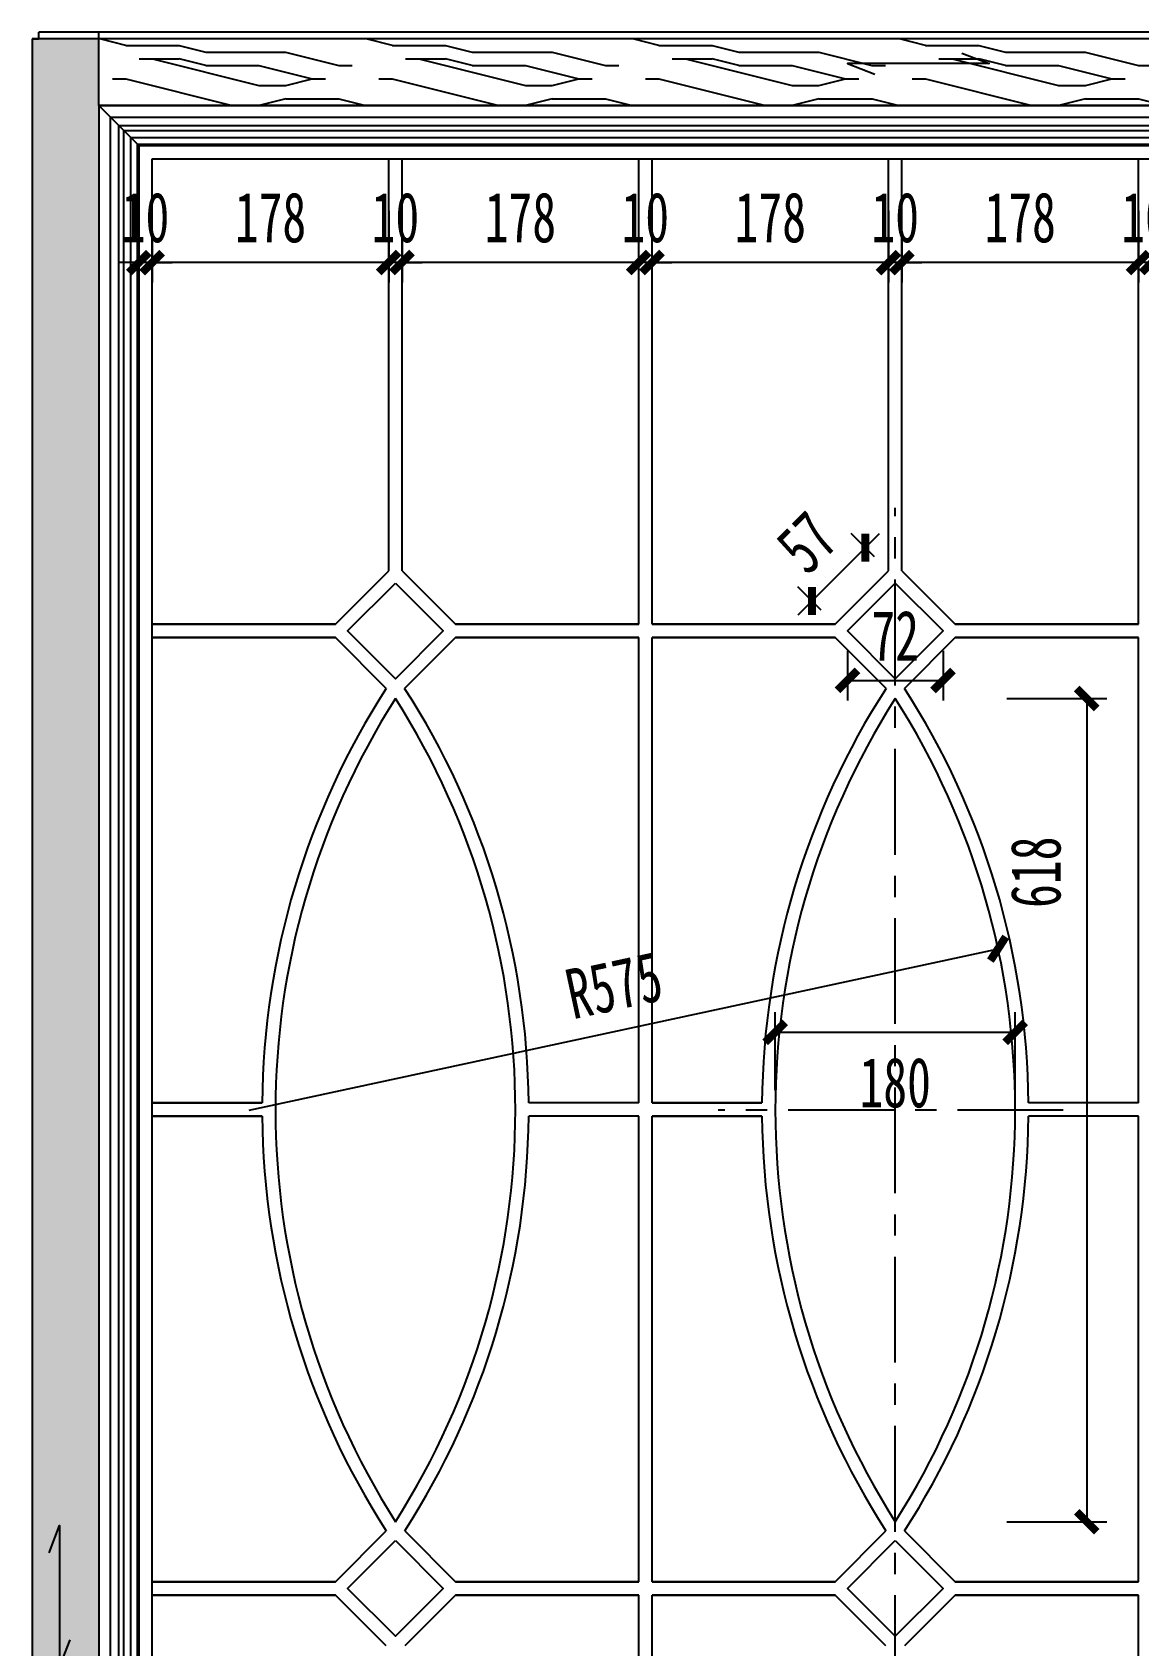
# Model space of a CAD drawing. Header units: millimetres. Extents: x 3104083 to 3173399, y -3165492 to -3044687.
# Drawn here: x 3119863 to 3120693, y -3049288 to -3048078 of the extents above; entities that cross this region are included whole.
import ezdxf

# ---------------------------------------------------------------- set-up
doc = ezdxf.new("R2010")
doc.units = ezdxf.units.MM
doc.header["$LTSCALE"] = 500
doc.header["$MEASUREMENT"] = 0
doc.header["$PDMODE"] = 2
doc.linetypes.add('CENTER', pattern=[50.8, 31.75, -6.35, 6.35, -6.35])
doc.layers.get('0').update_dxf_attribs({"linetype": 'CONTINUOUS'})
doc.layers.get('DEFPOINTS').update_dxf_attribs({"linetype": 'CONTINUOUS'})
for name, color, linetype in [('2', 3, 'CONTINUOUS'), ('3-家具标准线', 3, 'CONTINUOUS'), ('A-轴线', 8, 'CENTER'), ('D-造型细线', 146, 'CONTINUOUS'), ('E-Elevation(立面图层)', 134, 'CONTINUOUS'), ('E-立面造型线', 3, 'CONTINUOUS')]:
    doc.layers.add(name, color=color, linetype=linetype)
doc.styles.add('DIM', font='SimSun.ttf', dxfattribs={"width": 0.7})
doc.dimstyles.new('15', dxfattribs={"dimscale": 15, "dimtxt": 2.5, "dimasz": 1, "dimexe": 1, "dimexo": 1, "dimgap": 1, "dimtad": 1, "dimdec": 0, "dimzin": 0, "dimdsep": 46, "dimtxsty": 'DIM', "dimblk": 'ARCHTICK', "dimcen": 0, "dimclrd": 5, "dimclre": 5, "dimclrt": 35, "dimadec": 0, "dimazin": 0, "dimtfac": 0.5, "dimtdec": 0, "dimtix": 1, "dimtmove": 2, "dimatfit": 2, "dimldrblk": 'A', "dimfxl": 0, "dimtolj": 1, "dimtzin": 0, "dimlwd": -1, "dimlwe": -1, "dimarcsym": 0})

# ---------------------------------------------------------------- blocks, each defined once
blk = doc.blocks.new('_ArchTick')
at = {"color": 0, "linetype": 'ByBlock', "const_width": 0.4}
blk.add_lwpolyline([(-0.5, -0.5), (0.5, 0.5)], dxfattribs=at)
blk = doc.blocks.new('*D72')
at = {"layer": 'D-造型细线', "color": 5, "ltscale": 100}
for p, q in [((3120474.5, -3048541.9), (3120474.5, -3048579)), ((3120546.2, -3048541.9), (3120546.2, -3048579)), ((3120474.5, -3048564), (3120546.2, -3048564))]:
    blk.add_line(p, q, dxfattribs=at)
at = {"layer": 'DEFPOINTS', "color": 0, "ltscale": 100}
for p in [(3120474.5, -3048526.9), (3120546.2, -3048526.9), (3120546.2, -3048564)]:
    blk.add_point(p, dxfattribs=at)
at = {"layer": 'D-造型细线', "color": 5, "ltscale": 100, "xscale": 15, "yscale": 15, "zscale": 15, "rotation": 180}
blk.add_blockref('_ArchTick', (3120474.5, -3048564), dxfattribs=at)
at = {"layer": 'D-造型细线', "color": 5, "ltscale": 100, "xscale": 15, "yscale": 15, "zscale": 15}
blk.add_blockref('_ArchTick', (3120546.2, -3048564), dxfattribs=at)
at = {"layer": 'D-造型细线', "color": 35, "ltscale": 100, "insert": (3120510.3, -3048530.3), "char_height": 37.5, "attachment_point": 5, "style": 'DIM'}
blk.add_mtext('\\A1;72', dxfattribs=at)
blk = doc.blocks.new('A')
for p, q in [((-1.435, 1.148), (-1.09, 1.437)), ((-1.435, 1.148), (-0.369, 0)), ((-1.09, 1.437), (0, 0)), ((-0.369, 0), (-2.127, 0)), ((-1.435, -1.148), (-0.369, 0)), ((-1.09, -1.437), (0, 0)), ((-1.435, -1.148), (-1.09, -1.437))]:
    blk.add_line(p, q)
for points in [[(-1.435, 1.148), (-1.09, 1.437), (-0.369, 0), (0, 0)], [(-1.435, -1.148), (-1.09, -1.437), (-0.369, 0), (0, 0)]]:
    blk.add_solid(points)
blk = doc.blocks.new('*D73')
at = {"layer": 'D-造型细线', "color": 5, "ltscale": 100}
for p, q in [((3120487.9, -3048464.4), (3120447.9, -3048504.4)), ((3120494.7, -3048471.3), (3120477.3, -3048453.8)), ((3120487.9, -3048464.4), (3120498.5, -3048453.8)), ((3120454.7, -3048511.3), (3120437.3, -3048493.8)), ((3120447.9, -3048504.4), (3120437.3, -3048515))]:
    blk.add_line(p, q, dxfattribs=at)
at = {"layer": 'DEFPOINTS', "color": 0, "ltscale": 100}
for p in [(3120505.3, -3048481.9), (3120447.9, -3048504.4), (3120465.3, -3048521.9)]:
    blk.add_point(p, dxfattribs=at)
at = {"layer": 'D-造型细线', "color": 5, "ltscale": 100, "xscale": 15, "yscale": 15, "zscale": 15}
for p, rotation in [((3120487.9, -3048464.4), 225.0000000010005), ((3120447.9, -3048504.4), 45.00000000100054)]:
    blk.add_blockref('_ArchTick', p, dxfattribs=dict(at, rotation=rotation))
at = {"layer": 'D-造型细线', "color": 35, "ltscale": 100, "insert": (3120444, -3048460.5), "char_height": 37.5, "attachment_point": 5, "rotation": 45, "style": 'DIM'}
blk.add_mtext('\\A1;57', dxfattribs=at)
blk = doc.blocks.new('*D78')
at = {"layer": 'D-造型细线', "color": 5, "ltscale": 100}
for p, q in [((3120692.8, -3048234.6), (3120692.8, -3048265.5)), ((3120702.8, -3048234.6), (3120702.8, -3048265.5)), ((3120692.8, -3048250.5), (3120677.8, -3048250.5)), ((3120702.8, -3048250.5), (3120692.8, -3048250.5)), ((3120702.8, -3048250.5), (3120717.8, -3048250.5))]:
    blk.add_line(p, q, dxfattribs=at)
at = {"layer": 'DEFPOINTS', "color": 0, "ltscale": 100}
for p in [(3120692.8, -3048219.6), (3120702.8, -3048219.6), (3120692.8, -3048250.5)]:
    blk.add_point(p, dxfattribs=at)
at = {"layer": 'D-造型细线', "color": 5, "ltscale": 100, "xscale": 15, "yscale": 15, "zscale": 15}
blk.add_blockref('_ArchTick', (3120692.8, -3048250.5), dxfattribs=at)
at = {"layer": 'D-造型细线', "color": 5, "ltscale": 100, "xscale": 15, "yscale": 15, "zscale": 15, "rotation": 180}
blk.add_blockref('_ArchTick', (3120702.8, -3048250.5), dxfattribs=at)
at = {"layer": 'D-造型细线', "color": 35, "ltscale": 100, "insert": (3120697.8, -3048216.8), "char_height": 37.5, "attachment_point": 5, "style": 'DIM'}
blk.add_mtext('\\A1;10', dxfattribs=at)
blk = doc.blocks.new('*D79')
at = {"layer": 'D-造型细线', "color": 5, "ltscale": 100}
for p, q in [((3120692.8, -3048211.6), (3120692.8, -3048265.5)), ((3120515.3, -3048234.6), (3120515.3, -3048265.5)), ((3120692.8, -3048250.5), (3120515.3, -3048250.5))]:
    blk.add_line(p, q, dxfattribs=at)
at = {"layer": 'DEFPOINTS', "color": 0, "ltscale": 100}
for p in [(3120692.8, -3048196.6), (3120515.3, -3048219.6), (3120515.3, -3048250.5)]:
    blk.add_point(p, dxfattribs=at)
at = {"layer": 'D-造型细线', "color": 5, "ltscale": 100, "xscale": 15, "yscale": 15, "zscale": 15, "rotation": 180}
blk.add_blockref('_ArchTick', (3120515.3, -3048250.5), dxfattribs=at)
at = {"layer": 'D-造型细线', "color": 5, "ltscale": 100, "xscale": 15, "yscale": 15, "zscale": 15}
blk.add_blockref('_ArchTick', (3120692.8, -3048250.5), dxfattribs=at)
at = {"layer": 'D-造型细线', "color": 35, "ltscale": 100, "insert": (3120604.1, -3048216.8), "char_height": 37.5, "attachment_point": 5, "style": 'DIM'}
blk.add_mtext('\\A1;178', dxfattribs=at)
blk = doc.blocks.new('*D80')
at = {"layer": 'D-造型细线', "color": 5, "ltscale": 100}
for p, q in [((3120505.3, -3048234.6), (3120505.3, -3048265.5)), ((3120515.3, -3048234.6), (3120515.3, -3048265.5)), ((3120505.3, -3048250.5), (3120490.3, -3048250.5)), ((3120515.3, -3048250.5), (3120505.3, -3048250.5)), ((3120515.3, -3048250.5), (3120530.3, -3048250.5))]:
    blk.add_line(p, q, dxfattribs=at)
at = {"layer": 'DEFPOINTS', "color": 0, "ltscale": 100}
for p in [(3120505.3, -3048219.6), (3120515.3, -3048219.6), (3120505.3, -3048250.5)]:
    blk.add_point(p, dxfattribs=at)
at = {"layer": 'D-造型细线', "color": 5, "ltscale": 100, "xscale": 15, "yscale": 15, "zscale": 15}
blk.add_blockref('_ArchTick', (3120505.3, -3048250.5), dxfattribs=at)
at = {"layer": 'D-造型细线', "color": 5, "ltscale": 100, "xscale": 15, "yscale": 15, "zscale": 15, "rotation": 180}
blk.add_blockref('_ArchTick', (3120515.3, -3048250.5), dxfattribs=at)
at = {"layer": 'D-造型细线', "color": 35, "ltscale": 100, "insert": (3120510.3, -3048216.8), "char_height": 37.5, "attachment_point": 5, "style": 'DIM'}
blk.add_mtext('\\A1;10', dxfattribs=at)
blk = doc.blocks.new('*D81')
at = {"layer": 'D-造型细线', "color": 5, "ltscale": 100}
for p, q in [((3120505.3, -3048211.6), (3120505.3, -3048265.5)), ((3120327.8, -3048234.6), (3120327.8, -3048265.5)), ((3120505.3, -3048250.5), (3120327.8, -3048250.5))]:
    blk.add_line(p, q, dxfattribs=at)
at = {"layer": 'DEFPOINTS', "color": 0, "ltscale": 100}
for p in [(3120505.3, -3048196.6), (3120327.8, -3048219.6), (3120327.8, -3048250.5)]:
    blk.add_point(p, dxfattribs=at)
at = {"layer": 'D-造型细线', "color": 5, "ltscale": 100, "xscale": 15, "yscale": 15, "zscale": 15, "rotation": 180}
blk.add_blockref('_ArchTick', (3120327.8, -3048250.5), dxfattribs=at)
at = {"layer": 'D-造型细线', "color": 5, "ltscale": 100, "xscale": 15, "yscale": 15, "zscale": 15}
blk.add_blockref('_ArchTick', (3120505.3, -3048250.5), dxfattribs=at)
at = {"layer": 'D-造型细线', "color": 35, "ltscale": 100, "insert": (3120416.6, -3048216.8), "char_height": 37.5, "attachment_point": 5, "style": 'DIM'}
blk.add_mtext('\\A1;178', dxfattribs=at)
blk = doc.blocks.new('*D82')
at = {"layer": 'D-造型细线', "color": 5, "ltscale": 100}
for p, q in [((3120317.8, -3048234.6), (3120317.8, -3048265.5)), ((3120327.8, -3048234.6), (3120327.8, -3048265.5)), ((3120317.8, -3048250.5), (3120302.8, -3048250.5)), ((3120327.8, -3048250.5), (3120317.8, -3048250.5)), ((3120327.8, -3048250.5), (3120342.8, -3048250.5))]:
    blk.add_line(p, q, dxfattribs=at)
at = {"layer": 'DEFPOINTS', "color": 0, "ltscale": 100}
for p in [(3120317.8, -3048219.6), (3120327.8, -3048219.6), (3120317.8, -3048250.5)]:
    blk.add_point(p, dxfattribs=at)
at = {"layer": 'D-造型细线', "color": 5, "ltscale": 100, "xscale": 15, "yscale": 15, "zscale": 15}
blk.add_blockref('_ArchTick', (3120317.8, -3048250.5), dxfattribs=at)
at = {"layer": 'D-造型细线', "color": 5, "ltscale": 100, "xscale": 15, "yscale": 15, "zscale": 15, "rotation": 180}
blk.add_blockref('_ArchTick', (3120327.8, -3048250.5), dxfattribs=at)
at = {"layer": 'D-造型细线', "color": 35, "ltscale": 100, "insert": (3120322.8, -3048216.8), "char_height": 37.5, "attachment_point": 5, "style": 'DIM'}
blk.add_mtext('\\A1;10', dxfattribs=at)
blk = doc.blocks.new('*D83')
at = {"layer": 'D-造型细线', "color": 5, "ltscale": 100}
for p, q in [((3120317.8, -3048211.6), (3120317.8, -3048265.5)), ((3120140.3, -3048234.6), (3120140.3, -3048265.5)), ((3120317.8, -3048250.5), (3120140.3, -3048250.5))]:
    blk.add_line(p, q, dxfattribs=at)
at = {"layer": 'DEFPOINTS', "color": 0, "ltscale": 100}
for p in [(3120317.8, -3048196.6), (3120140.3, -3048219.6), (3120140.3, -3048250.5)]:
    blk.add_point(p, dxfattribs=at)
at = {"layer": 'D-造型细线', "color": 5, "ltscale": 100, "xscale": 15, "yscale": 15, "zscale": 15, "rotation": 180}
blk.add_blockref('_ArchTick', (3120140.3, -3048250.5), dxfattribs=at)
at = {"layer": 'D-造型细线', "color": 5, "ltscale": 100, "xscale": 15, "yscale": 15, "zscale": 15}
blk.add_blockref('_ArchTick', (3120317.8, -3048250.5), dxfattribs=at)
at = {"layer": 'D-造型细线', "color": 35, "ltscale": 100, "insert": (3120229.1, -3048216.8), "char_height": 37.5, "attachment_point": 5, "style": 'DIM'}
blk.add_mtext('\\A1;178', dxfattribs=at)
blk = doc.blocks.new('*D84')
at = {"layer": 'D-造型细线', "color": 5, "ltscale": 100}
for p, q in [((3120130.3, -3048234.6), (3120130.3, -3048265.5)), ((3120140.3, -3048234.6), (3120140.3, -3048265.5)), ((3120130.3, -3048250.5), (3120115.3, -3048250.5)), ((3120140.3, -3048250.5), (3120130.3, -3048250.5)), ((3120140.3, -3048250.5), (3120155.3, -3048250.5))]:
    blk.add_line(p, q, dxfattribs=at)
at = {"layer": 'DEFPOINTS', "color": 0, "ltscale": 100}
for p in [(3120130.3, -3048219.6), (3120140.3, -3048219.6), (3120130.3, -3048250.5)]:
    blk.add_point(p, dxfattribs=at)
at = {"layer": 'D-造型细线', "color": 5, "ltscale": 100, "xscale": 15, "yscale": 15, "zscale": 15}
blk.add_blockref('_ArchTick', (3120130.3, -3048250.5), dxfattribs=at)
at = {"layer": 'D-造型细线', "color": 5, "ltscale": 100, "xscale": 15, "yscale": 15, "zscale": 15, "rotation": 180}
blk.add_blockref('_ArchTick', (3120140.3, -3048250.5), dxfattribs=at)
at = {"layer": 'D-造型细线', "color": 35, "ltscale": 100, "insert": (3120135.3, -3048216.8), "char_height": 37.5, "attachment_point": 5, "style": 'DIM'}
blk.add_mtext('\\A1;10', dxfattribs=at)
blk = doc.blocks.new('*D85')
at = {"layer": 'D-造型细线', "color": 5, "ltscale": 100}
for p, q in [((3120130.3, -3048211.6), (3120130.3, -3048265.5)), ((3119952.8, -3048234.6), (3119952.8, -3048265.5)), ((3120130.3, -3048250.5), (3119952.8, -3048250.5))]:
    blk.add_line(p, q, dxfattribs=at)
at = {"layer": 'DEFPOINTS', "color": 0, "ltscale": 100}
for p in [(3120130.3, -3048196.6), (3119952.8, -3048219.6), (3119952.8, -3048250.5)]:
    blk.add_point(p, dxfattribs=at)
at = {"layer": 'D-造型细线', "color": 5, "ltscale": 100, "xscale": 15, "yscale": 15, "zscale": 15, "rotation": 180}
blk.add_blockref('_ArchTick', (3119952.8, -3048250.5), dxfattribs=at)
at = {"layer": 'D-造型细线', "color": 5, "ltscale": 100, "xscale": 15, "yscale": 15, "zscale": 15}
blk.add_blockref('_ArchTick', (3120130.3, -3048250.5), dxfattribs=at)
at = {"layer": 'D-造型细线', "color": 35, "ltscale": 100, "insert": (3120041.6, -3048216.8), "char_height": 37.5, "attachment_point": 5, "style": 'DIM'}
blk.add_mtext('\\A1;178', dxfattribs=at)
blk = doc.blocks.new('*D86')
at = {"layer": 'D-造型细线', "color": 5, "ltscale": 100}
for p, q in [((3119942.8, -3048234.6), (3119942.8, -3048265.5)), ((3119952.8, -3048234.6), (3119952.8, -3048265.5)), ((3119942.8, -3048250.5), (3119927.8, -3048250.5)), ((3119952.8, -3048250.5), (3119942.8, -3048250.5)), ((3119952.8, -3048250.5), (3119967.8, -3048250.5))]:
    blk.add_line(p, q, dxfattribs=at)
at = {"layer": 'DEFPOINTS', "color": 0, "ltscale": 100}
for p in [(3119942.8, -3048219.6), (3119952.8, -3048219.6), (3119942.8, -3048250.5)]:
    blk.add_point(p, dxfattribs=at)
at = {"layer": 'D-造型细线', "color": 5, "ltscale": 100, "xscale": 15, "yscale": 15, "zscale": 15}
blk.add_blockref('_ArchTick', (3119942.8, -3048250.5), dxfattribs=at)
at = {"layer": 'D-造型细线', "color": 5, "ltscale": 100, "xscale": 15, "yscale": 15, "zscale": 15, "rotation": 180}
blk.add_blockref('_ArchTick', (3119952.8, -3048250.5), dxfattribs=at)
at = {"layer": 'D-造型细线', "color": 35, "ltscale": 100, "insert": (3119947.8, -3048216.8), "char_height": 37.5, "attachment_point": 5, "style": 'DIM'}
blk.add_mtext('\\A1;10', dxfattribs=at)
blk = doc.blocks.new('*D807')
at = {"layer": 'D-造型细线', "color": 5, "ltscale": 100}
for p, q in [((3120420.3, -3048871.4), (3120420.3, -3048813)), ((3120600.3, -3048871.4), (3120600.3, -3048813)), ((3120420.3, -3048828), (3120600.3, -3048828))]:
    blk.add_line(p, q, dxfattribs=at)
at = {"layer": 'DEFPOINTS', "color": 0, "ltscale": 100}
for p in [(3120600.3, -3048828), (3120420.3, -3048886.4), (3120600.3, -3048886.4)]:
    blk.add_point(p, dxfattribs=at)
at = {"layer": 'D-造型细线', "color": 5, "ltscale": 100, "xscale": 15, "yscale": 15, "zscale": 15, "rotation": 180}
blk.add_blockref('_ArchTick', (3120420.3, -3048828), dxfattribs=at)
at = {"layer": 'D-造型细线', "color": 5, "ltscale": 100, "xscale": 15, "yscale": 15, "zscale": 15}
blk.add_blockref('_ArchTick', (3120600.3, -3048828), dxfattribs=at)
at = {"layer": 'D-造型细线', "color": 35, "ltscale": 100, "insert": (3120510.3, -3048865.9), "char_height": 37.5, "attachment_point": 5, "style": 'DIM'}
blk.add_mtext('\\A1;180', dxfattribs=at)
blk = doc.blocks.new('*D808')
at = {"layer": 'D-造型细线', "color": 5, "ltscale": 100}
blk.add_line((3120025.5, -3048886.4), (3120587.5, -3048765.3), dxfattribs=at)
at = {"layer": 'DEFPOINTS', "color": 0, "ltscale": 100}
for p in [(3120587.5, -3048765.3), (3120025.5, -3048886.4)]:
    blk.add_point(p, dxfattribs=at)
at = {"layer": 'D-造型细线', "color": 5, "ltscale": 100, "xscale": 15, "yscale": 15, "zscale": 15, "rotation": 12.16007789154141}
blk.add_blockref('_ArchTick', (3120587.5, -3048765.3), dxfattribs=at)
at = {"layer": 'D-造型细线', "color": 35, "ltscale": 100, "insert": (3120299.4, -3048792.8), "char_height": 37.5, "attachment_point": 5, "rotation": 12.1601, "style": 'DIM'}
blk.add_mtext('\\A1;R575', dxfattribs=at)
blk = doc.blocks.new('*D809')
at = {"layer": 'D-造型细线', "color": 5, "ltscale": 100}
for p, q in [((3120594, -3048577.6), (3120669, -3048577.6)), ((3120654, -3048577.6), (3120654, -3049195.2)), ((3120594, -3049195.2), (3120669, -3049195.2))]:
    blk.add_line(p, q, dxfattribs=at)
at = {"layer": 'DEFPOINTS', "color": 0, "ltscale": 100}
for p in [(3120510.3, -3048577.6), (3120510.3, -3049195.2), (3120654, -3049195.2)]:
    blk.add_point(p, dxfattribs=at)
at = {"layer": 'D-造型细线', "color": 5, "ltscale": 100, "xscale": 15, "yscale": 15, "zscale": 15}
for p, rotation in [((3120654, -3048577.6), 90), ((3120654, -3049195.2), 270)]:
    blk.add_blockref('_ArchTick', p, dxfattribs=dict(at, rotation=rotation))
at = {"layer": 'D-造型细线', "color": 35, "ltscale": 100, "insert": (3120615.9, -3048707.9), "char_height": 37.5, "attachment_point": 5, "rotation": 90, "style": 'DIM'}
blk.add_mtext('\\A1;618', dxfattribs=at)

msp = doc.modelspace()

# ---------------------------------------------------------------- hatches: boundary and pattern name
at = {"layer": 'D-造型细线', "ltscale": 100}
h = msp.add_hatch(dxfattribs=at)
h.set_pattern_fill('FB木纹中SC300', color=251, scale=50, angle=90, style=0, pattern_type=2)
h.set_pattern_definition([(90, (3119862.85, -3050407.7), (-200, 1e-14), [40, -60, 20, -80]), (90, (3119857.85, -3050267.7), (-200, 1e-14), [40, -160]), (90, (3119847.85, -3050287.7), (-200, 1e-14), [20, -180]), (90, (3119842.85, -3050397.7), (-200, 1e-14), [10, -140, 10, -40]), (90, (3119832.85, -3050327.7), (-200, 1e-14), [40, -60, 10, -90]), (90, (3119827.85, -3050377.7), (-200, 1e-14), [30, -170]), (90, (3119822.85, -3050327.7), (-200, 1e-14), [60, -140]), (90, (3119817.85, -3050387.7), (-200, 1e-14), [40, -160]), (90, (3119812.85, -3050307.7), (-200, 1e-14), [100, -100]), (90, (3119802.85, -3050367.7), (-200, 1e-14), [20, -60, 40, -80]), (90, (3119797.85, -3050227.7), (-200, 1e-14), [40, -160]), (90, (3119792.85, -3050267.7), (-200, 1e-14), [20, -180]), (90, (3119787.85, -3050307.7), (-200, 1e-14), [20, -180]), (90, (3119782.85, -3050407.7), (-200, 1e-14), [40, -160]), (90, (3119777.85, -3050307.7), (-200, 1e-14), [40, -160]), (90, (3119767.85, -3050307.7), (-200, 1e-14), [40, -40, 40, -80]), (90, (3119757.85, -3050347.7), (-200, 1e-14), [20, -100, 40, -40]), (90, (3119752.85, -3050307.7), (-200, 1e-14), [60, -140]), (90, (3119742.85, -3050307.7), (-200, 1e-14), [40, -160]), (90, (3119737.85, -3050387.7), (-200, 1e-14), [60, -80, 20, -40]), (90, (3119727.85, -3050387.7), (-200, 1e-14), [100, -100]), (90, (3119722.85, -3050267.7), (-200, 1e-14), [20, -180]), (90, (3119717.85, -3050327.7), (-200, 1e-14), [40, -160]), (90, (3119712.85, -3050367.7), (-200, 1e-14), [20, -80, 20, -80]), (90, (3119707.85, -3050387.7), (-200, 1e-14), [20, -60, 40, -80]), (90, (3119702.85, -3050347.7), (-200, 1e-14), [20, -100, 20, -60]), (90, (3119697.85, -3050307.7), (-200, 1e-14), [60, -140]), (90, (3119687.85, -3050387.7), (-200, 1e-14), [40, -160]), (90, (3119682.85, -3050287.7), (-200, 1e-14), [20, -180]), (90, (3119677.85, -3050247.7), (-200, 1e-14), [20, -180]), (104.0362, (3119847.85, -3050267.695), (7e-09, 200), [20.6, -804.021]), (104.0362, (3119802.85, -3050247.695), (7e-09, 200), [20.6, -804.021]), (104.0362, (3119682.85, -3050267.695), (7e-09, 200), [20.6, -804.021]), (104.0362, (3119757.85, -3050327.695), (7e-09, 200), [20.6, -804.021]), (104.0362, (3119727.85, -3050287.695), (7e-09, 200), [20.6, -804.021]), (104.0362, (3119742.85, -3050267.695), (7e-09, 200), [20.6, -804.021]), (104.0362, (3119707.85, -3050367.695), (7e-09, 200), [20.6, -804.021]), (104.0362, (3119717.85, -3050287.695), (7e-09, 200), [20.6, -804.021]), (104.0362, (3119792.85, -3050247.695), (7e-09, 200), [41.2, -783.421]), (104.0362, (3119777.85, -3050267.695), (7e-09, 200), [41.2, -783.421]), (104.0362, (3119767.85, -3050267.695), (7e-09, 200), [41.2, -783.421]), (255.9638, (3119832.85, -3050327.695), (7e-09, -200), [20.6, -41.2, 20.6, -742.221]), (255.9638, (3119802.85, -3050367.695), (7e-09, -200), [20.6, -804.021]), (255.9638, (3119712.85, -3050367.695), (7e-09, -200), [41.2, -783.421]), (284.0362, (3119857.85, -3050267.695), (-7e-09, -200), [20.6, -804.021]), (75.9638, (3119857.85, -3050227.695), (-7e-09, 200), [20.6, -804.021]), (75.9638, (3119787.85, -3050287.695), (-7e-09, 200), [20.6, -804.021]), (75.9638, (3119752.85, -3050247.695), (-7e-09, 200), [20.6, -804.021]), (75.9638, (3119737.85, -3050327.695), (-7e-09, 200), [20.6, -804.021]), (75.9638, (3119712.85, -3050347.695), (-7e-09, 200), [20.6, -804.021]), (75.9638, (3119702.85, -3050327.695), (-7e-09, 200), [20.6, -804.021]), (75.9638, (3119737.85, -3050327.695), (-7e-09, 200), [20.6, -804.021]), (75.9638, (3119707.85, -3050267.695), (-7e-09, 200), [82.4, -742.221]), (75.9638, (3119842.85, -3050387.695), (-7e-09, 200), [82.4, -742.221]), (75.9638, (3119827.85, -3050367.695), (-7e-09, 200), [82.4, -742.221]), (75.9638, (3119817.85, -3050347.695), (-7e-09, 200), [20.6, -41.2, 41.2, -721.621]), (75.9638, (3119802.85, -3050347.695), (-7e-09, 200), [41.2, -41.2, 41.2, -701.021]), (75.9638, (3119782.85, -3050367.695), (-7e-09, 200), [82.4, -742.221]), (75.9638, (3119767.85, -3050387.695), (-7e-09, 200), [82.4, -742.221]), (75.9638, (3119757.85, -3050387.695), (-7e-09, 200), [82.4, -742.221]), (75.9638, (3119697.85, -3050247.695), (-7e-09, 200), [20.6, -804.021]), (75.9638, (3119677.85, -3050227.695), (-4e-05, 200), [41.2, -783.421]), (75.9638, (3119687.85, -3050347.695), (-4e-05, 200), [41.2, -783.421]), (75.9638, (3119862.85, -3050367.695), (-3e-06, 200), [82.4, -742.221]), (75.9638, (3119722.85, -3050247.695), (-3e-06, 200), [61.8, -762.821]), (75.9638, (3119737.85, -3050227.695), (-3e-06, 200), [123.6, -701.021])])
h.paths.add_polyline_path([(3119912.85, -3048132.696), (3119912.85, -3048082.696), (3119862.85, -3048082.696), (3119862.85, -3050407.695), (3121157.85, -3050407.695), (3121157.85, -3048082.696), (3121107.85, -3048082.696), (3121107.85, -3048132.696), (3121107.85, -3050357.695), (3119912.85, -3050357.695)])
h = msp.add_hatch(dxfattribs=at)
h.set_pattern_fill('FB木纹中SC300', color=251, scale=50, style=0, pattern_type=2)
h.set_pattern_definition([(0, (3119912.85, -3048132.7), (0, 200), [40, -60, 20, -80]), (0, (3120052.85, -3048127.7), (0, 200), [40, -160]), (0, (3120032.85, -3048117.7), (0, 200), [20, -180]), (0, (3119922.85, -3048112.7), (0, 200), [10, -140, 10, -40]), (0, (3119992.85, -3048102.7), (0, 200), [40, -60, 10, -90]), (0, (3119942.85, -3048097.7), (0, 200), [30, -170]), (0, (3119992.85, -3048092.7), (0, 200), [60, -140]), (0, (3119932.85, -3048087.7), (0, 200), [40, -160]), (0, (3120012.85, -3048082.7), (0, 200), [100, -100]), (0, (3119952.85, -3048072.7), (0, 200), [20, -60, 40, -80]), (0, (3120092.85, -3048067.7), (0, 200), [40, -160]), (0, (3120052.85, -3048062.7), (0, 200), [20, -180]), (0, (3120012.85, -3048057.7), (0, 200), [20, -180]), (0, (3119912.85, -3048052.7), (0, 200), [40, -160]), (0, (3120012.85, -3048047.7), (0, 200), [40, -160]), (0, (3120012.85, -3048037.7), (0, 200), [40, -40, 40, -80]), (0, (3119972.85, -3048027.7), (0, 200), [20, -100, 40, -40]), (0, (3120012.85, -3048022.7), (0, 200), [60, -140]), (0, (3120012.85, -3048012.7), (0, 200), [40, -160]), (0, (3119932.85, -3048007.7), (0, 200), [60, -80, 20, -40]), (0, (3119932.85, -3047997.7), (0, 200), [100, -100]), (0, (3120052.85, -3047992.7), (0, 200), [20, -180]), (0, (3119992.85, -3047987.7), (0, 200), [40, -160]), (0, (3119952.85, -3047982.7), (0, 200), [20, -80, 20, -80]), (0, (3119932.85, -3047977.7), (0, 200), [20, -60, 40, -80]), (0, (3119972.85, -3047972.7), (0, 200), [20, -100, 20, -60]), (0, (3120012.85, -3047967.7), (0, 200), [60, -140]), (0, (3119932.85, -3047957.7), (0, 200), [40, -160]), (0, (3120032.85, -3047952.7), (0, 200), [20, -180]), (0, (3120072.85, -3047947.7), (0, 200), [20, -180]), (14.036, (3120052.85, -3048117.696), (200, -7e-09), [20.6, -804.021]), (14.036, (3120072.85, -3048072.696), (200, -7e-09), [20.6, -804.021]), (14.036, (3120052.85, -3047952.696), (200, -7e-09), [20.6, -804.021]), (14.036, (3119992.85, -3048027.696), (200, -7e-09), [20.6, -804.021]), (14.036, (3120032.85, -3047997.696), (200, -7e-09), [20.6, -804.021]), (14.036, (3120052.85, -3048012.696), (200, -7e-09), [20.6, -804.021]), (14.0362, (3119952.85, -3047977.696), (200, -7e-09), [20.6, -804.021]), (14.036, (3120032.85, -3047987.696), (200, -7e-09), [20.6, -804.021]), (14.036, (3120072.85, -3048062.696), (200, -7e-09), [41.2, -783.421]), (14.036, (3120052.85, -3048047.696), (200, -7e-09), [41.2, -783.421]), (14.036, (3120052.85, -3048037.696), (200, -7e-09), [41.2, -783.421]), (165.964, (3119992.85, -3048102.696), (-200, -7e-09), [20.6, -41.2, 20.6, -742.221]), (165.9638, (3119952.85, -3048072.696), (-200, -7e-09), [20.6, -804.021]), (165.9638, (3119952.85, -3047982.696), (-200, -7e-09), [41.2, -783.421]), (194.036, (3120052.85, -3048127.696), (-200, 7e-09), [20.6, -804.021]), (345.964, (3120092.85, -3048127.696), (200, 7e-09), [20.6, -804.021]), (345.964, (3120032.85, -3048057.696), (200, 7e-09), [20.6, -804.021]), (345.964, (3120072.85, -3048022.696), (200, 7e-09), [20.6, -804.021]), (345.964, (3119992.85, -3048007.696), (200, 7e-09), [20.6, -804.021]), (345.9638, (3119972.85, -3047982.696), (200, 7e-09), [20.6, -804.021]), (345.964, (3119992.85, -3047972.696), (200, 7e-09), [20.6, -804.021]), (345.964, (3119992.85, -3048007.696), (200, 7e-09), [20.6, -804.021]), (345.964, (3120052.85, -3047977.696), (200, 7e-09), [82.4, -742.221]), (345.9638, (3119932.85, -3048112.696), (200, 7e-09), [82.4, -742.221]), (345.9638, (3119952.85, -3048097.696), (200, 7e-09), [82.4, -742.221]), (345.964, (3119972.85, -3048087.696), (200, 7e-09), [20.6, -41.2, 41.2, -721.621]), (345.964, (3119972.85, -3048072.696), (200, 7e-09), [41.2, -41.2, 41.2, -701.021]), (345.9638, (3119952.85, -3048052.696), (200, 7e-09), [82.4, -742.221]), (345.9638, (3119932.85, -3048037.696), (200, 7e-09), [82.4, -742.221]), (345.9638, (3119932.85, -3048027.696), (200, 7e-09), [82.4, -742.221]), (345.964, (3120072.85, -3047967.696), (200, 7e-09), [20.6, -804.021]), (345.964, (3120092.85, -3047947.696), (200, 4e-05), [41.2, -783.421]), (345.964, (3119972.85, -3047957.696), (200, 4e-05), [41.2, -783.421]), (345.9638, (3119952.85, -3048132.696), (200, 3e-06), [82.4, -742.221]), (345.964, (3120072.85, -3047992.696), (200, 3e-06), [61.8, -762.821]), (345.964, (3120092.85, -3048007.696), (200, 3e-06), [123.6, -701.021])])
h.paths.add_polyline_path([(3121107.85, -3048132.696), (3121107.85, -3048082.696), (3119912.85, -3048082.696), (3119912.85, -3048132.696)])

# ---------------------------------------------------------------- linework, layer by layer
at = {"layer": '2', "color": 3, "ltscale": 100}
for p, q in [((3121157.85, -3048082.696), (3119862.85, -3048082.696)), ((3119862.85, -3048082.696), (3119867.85, -3048082.696)), ((3119867.85, -3048082.696), (3119867.85, -3048077.696)), ((3119912.85, -3048132.696), (3121107.85, -3048132.696))]:
    msp.add_line(p, q, dxfattribs=at)
msp.add_lwpolyline([(3119862.85, -3048082.696), (3119862.85, -3050407.695), (3121162.85, -3050407.695), (3121162.85, -3048077.696), (3119867.85, -3048077.696)], dxfattribs=at)
msp.add_lwpolyline([(3121107.85, -3048132.696), (3119912.85, -3048132.696), (3119912.85, -3050357.695), (3121107.85, -3050357.695)], close=True, dxfattribs=at)
at = {"layer": '3-家具标准线', "color": 1}
for points in [[(3120560.332, -3048093.451), (3120580.853, -3048101.248), (3120474.453, -3048101.248), (3120494.974, -3048109.044)], [(3119875.575, -3049218.445), (3119883.372, -3049197.924), (3119883.372, -3049304.324), (3119891.169, -3049283.803)]]:
    msp.add_lwpolyline(points, dxfattribs=at)
at = {"layer": 'A-轴线', "ltscale": 0.005}
for p, q in [((3120510.35, -3049329.745), (3120510.35, -3048434.398)), ((3120636.463, -3048886.381), (3120377.548, -3048886.381))]:
    msp.add_line(p, q, dxfattribs=at)
at = {"layer": 'D-造型细线', "color": 44, "ltscale": 0.15}
for p, q in [((3119942.85, -3050317.696), (3119942.85, -3048172.696)), ((3120130.35, -3048481.863), (3120130.35, -3048172.696)), ((3120140.35, -3048481.863), (3120140.35, -3048172.696)), ((3120317.85, -3048521.863), (3120317.85, -3048172.696)), ((3120327.85, -3048521.863), (3120327.85, -3048172.696)), ((3120505.35, -3048481.863), (3120505.35, -3048172.696)), ((3120515.35, -3048481.863), (3120515.35, -3048172.696)), ((3120692.85, -3048521.863), (3120692.85, -3048172.696)), ((3120090.35, -3048521.863), (3119952.85, -3048521.863)), ((3119952.85, -3048521.863), (3120090.35, -3048521.863)), ((3120317.85, -3048521.863), (3120180.35, -3048521.863)), ((3120180.35, -3048521.863), (3120317.85, -3048521.863)), ((3120465.35, -3048521.863), (3120327.85, -3048521.863)), ((3120327.85, -3048521.863), (3120465.35, -3048521.863)), ((3120692.85, -3048521.863), (3120555.35, -3048521.863)), ((3120555.35, -3048521.863), (3120692.85, -3048521.863)), ((3120090.35, -3048531.863), (3119952.85, -3048531.863)), ((3119952.85, -3048531.863), (3120090.35, -3048531.863)), ((3120317.85, -3048531.863), (3120180.35, -3048531.863)), ((3120180.35, -3048531.863), (3120317.85, -3048531.863)), ((3120317.85, -3048881.029), (3120317.85, -3048531.863)), ((3120327.85, -3048881.029), (3120327.85, -3048531.863)), ((3120465.35, -3048531.863), (3120327.85, -3048531.863)), ((3120327.85, -3048531.863), (3120465.35, -3048531.863)), ((3120692.85, -3048531.863), (3120555.35, -3048531.863)), ((3120555.35, -3048531.863), (3120692.85, -3048531.863)), ((3120692.85, -3048881.029), (3120692.85, -3048531.863)), ((3120035.371, -3048881.029), (3119952.85, -3048881.029)), ((3119952.85, -3048881.029), (3120035.371, -3048881.029)), ((3120317.85, -3048881.029), (3120235.328, -3048881.029)), ((3120410.371, -3048881.029), (3120327.85, -3048881.029)), ((3120327.85, -3048881.029), (3120410.371, -3048881.029)), ((3120692.85, -3048881.029), (3120610.328, -3048881.029)), ((3120035.37, -3048891.029), (3119952.85, -3048891.029)), ((3119952.85, -3048891.029), (3120035.37, -3048891.029)), ((3120317.85, -3048891.029), (3120235.329, -3048891.029)), ((3120317.85, -3049240.196), (3120317.85, -3048891.029)), ((3120327.85, -3049240.196), (3120327.85, -3048891.029)), ((3120410.37, -3048891.029), (3120327.85, -3048891.029)), ((3120327.85, -3048891.029), (3120410.37, -3048891.029)), ((3120692.85, -3048891.029), (3120610.329, -3048891.029)), ((3120692.85, -3049240.196), (3120692.85, -3048891.029)), ((3120090.35, -3049240.196), (3119952.85, -3049240.196)), ((3119952.85, -3049240.196), (3120090.35, -3049240.196)), ((3120090.35, -3049250.196), (3119952.85, -3049250.196)), ((3119952.85, -3049250.196), (3120090.35, -3049250.196)), ((3120317.85, -3049240.196), (3120180.35, -3049240.196)), ((3120180.35, -3049240.196), (3120317.85, -3049240.196)), ((3120317.85, -3049250.196), (3120180.35, -3049250.196)), ((3120180.35, -3049250.196), (3120317.85, -3049250.196)), ((3120317.85, -3049599.363), (3120317.85, -3049250.196)), ((3120465.35, -3049240.196), (3120327.85, -3049240.196)), ((3120327.85, -3049240.196), (3120465.35, -3049240.196)), ((3120327.85, -3049599.363), (3120327.85, -3049250.196)), ((3120465.35, -3049250.196), (3120327.85, -3049250.196)), ((3120327.85, -3049250.196), (3120465.35, -3049250.196)), ((3120692.85, -3049240.196), (3120555.35, -3049240.196)), ((3120555.35, -3049240.196), (3120692.85, -3049240.196)), ((3120692.85, -3049250.196), (3120555.35, -3049250.196)), ((3120555.35, -3049250.196), (3120692.85, -3049250.196)), ((3120692.85, -3049599.363), (3120692.85, -3049250.196))]:
    msp.add_line(p, q, dxfattribs=at)
at = {"layer": 'D-造型细线', "color": 3, "ltscale": 100}
msp.add_lwpolyline([(3119952.85, -3048172.696), (3121067.85, -3048172.696), (3121067.85, -3050317.696), (3119952.85, -3050317.696)], close=True, dxfattribs=at)
at = {"layer": 'D-造型细线', "color": 44, "ltscale": 0.15}
for points in [[(3120090.35, -3048521.863), (3120130.35, -3048481.863)], [(3120140.35, -3048481.863), (3120180.35, -3048521.863)], [(3120465.35, -3048521.863), (3120505.35, -3048481.863)], [(3120515.35, -3048481.863), (3120555.35, -3048521.863)], [(3120128.442, -3048569.955), (3120090.35, -3048531.863)], [(3120180.35, -3048531.863), (3120142.258, -3048569.955)], [(3120503.442, -3048569.955), (3120465.35, -3048531.863)], [(3120555.35, -3048531.863), (3120517.258, -3048569.955)], [(3120090.35, -3049240.196), (3120128.408, -3049202.137)], [(3120142.291, -3049202.137), (3120180.35, -3049240.196)], [(3120465.35, -3049240.196), (3120503.408, -3049202.137)], [(3120517.291, -3049202.137), (3120555.35, -3049240.196)], [(3120128.408, -3049288.255), (3120090.35, -3049250.196)], [(3120180.35, -3049250.196), (3120142.291, -3049288.255)], [(3120503.408, -3049288.255), (3120465.35, -3049250.196)], [(3120555.35, -3049250.196), (3120517.291, -3049288.255)]]:
    msp.add_lwpolyline(points, dxfattribs=at)
for points in [[(3120135.35, -3048491.005), (3120171.207, -3048526.863), (3120135.35, -3048562.721), (3120099.492, -3048526.863)], [(3120510.35, -3048491.005), (3120546.207, -3048526.863), (3120510.35, -3048562.721), (3120474.492, -3048526.863)], [(3120135.35, -3049209.338), (3120171.207, -3049245.196), (3120135.35, -3049281.054), (3120099.492, -3049245.196)], [(3120510.35, -3049209.338), (3120546.207, -3049245.196), (3120510.35, -3049281.054), (3120474.492, -3049245.196)]]:
    msp.add_lwpolyline(points, close=True, dxfattribs=at)
for centre, radius, start, end in [((3120618.622, -3048886.072), 583.273, 147.182023, 179.504645), ((3119652.077, -3048886.072), 583.273, 0.495355, 32.817977), ((3120993.622, -3048886.072), 583.273, 147.182023, 179.504645), ((3120027.077, -3048886.072), 583.273, 0.495355, 32.817977), ((3120620.163, -3048886.381), 574.813, 147.503837, 212.496163), ((3119650.536, -3048886.381), 574.813, 327.503837, 32.496163), ((3120995.163, -3048886.381), 574.813, 147.503837, 212.496163), ((3120025.536, -3048886.381), 574.813, 327.503837, 32.496163), ((3120618.622, -3048886.072), 583.273, 180.486972, 212.811913), ((3119652.077, -3048886.072), 583.273, 327.188087, 359.513028), ((3120993.622, -3048886.072), 583.273, 180.486972, 212.811913), ((3120027.077, -3048886.072), 583.273, 327.188087, 359.513028)]:
    msp.add_arc(centre, radius, start, end, dxfattribs=at)
at = {"layer": 'E-Elevation(立面图层)', "color": 251, "ltscale": 100}
msp.add_line((3119912.85, -3048132.696), (3119912.85, -3048077.696), dxfattribs=at)
msp.add_lwpolyline([(3121077.85, -3048162.696), (3119942.85, -3048162.696), (3119942.85, -3050327.696), (3121077.85, -3050327.696)], close=True, dxfattribs=at)
at = {"layer": 'E-立面造型线', "ltscale": 0.15}
msp.add_line((3119912.85, -3048132.696), (3119912.85, -3050357.696), dxfattribs=at)
at = {"layer": 'E-立面造型线', "color": 251}
msp.add_line((3119912.85, -3048132.696), (3119942.85, -3048162.696), dxfattribs=at)
for points in [[(3119921.6, -3048141.446), (3121099.1, -3048141.446), (3121099.1, -3050348.946), (3119921.6, -3050348.946)], [(3119927.85, -3048147.696), (3121092.85, -3048147.696), (3121092.85, -3050342.696), (3119927.85, -3050342.696)], [(3119931.6, -3048151.446), (3121089.1, -3048151.446), (3121089.1, -3050338.946), (3119931.6, -3050338.946)], [(3119936.8, -3048156.646), (3121083.9, -3048156.646), (3121083.9, -3050333.746), (3119936.8, -3050333.746)], [(3119941.85, -3048161.696), (3121078.85, -3048161.696), (3121078.85, -3050328.696), (3119941.85, -3050328.696)]]:
    msp.add_lwpolyline(points, close=True, dxfattribs=at)
at = {"layer": 'E-立面造型线', "color": 44}
msp.add_lwpolyline([(3119942.85, -3048162.696), (3121077.85, -3048162.696), (3121077.85, -3050327.696), (3119942.85, -3050327.696)], close=True, dxfattribs=at)
msp.add_lwpolyline([(3119942.85, -3048162.696), (3121077.85, -3048162.696), (3121077.85, -3050327.696), (3119942.85, -3050327.696)], close=True, dxfattribs=at)
at = {"layer": 'E-立面造型线'}
msp.add_lwpolyline([(3119942.85, -3048162.696), (3121077.85, -3048162.696), (3121077.85, -3050327.696), (3119942.85, -3050327.696)], close=True, dxfattribs=at)

# ---------------------------------------------------------------- dimensions: what is measured, and where the dimension line sits
at = {"layer": 'D-造型细线', "color": 3, "ltscale": 100}
for base, p1, p2, picture, middle in [((3119942.85, -3048250.515), (3119952.85, -3048219.627), (3119942.85, -3048219.627), '*D86', (3119947.85, -3048216.765)), ((3119952.849600817, -3048250.515475405), (3120130.349600817, -3048196.646043939), (3119952.849600817, -3048219.626760443), '*D85', (3120041.599600817, -3048216.765475405)), ((3120130.35, -3048250.515), (3120140.35, -3048219.627), (3120130.35, -3048219.627), '*D84', (3120135.35, -3048216.765)), ((3120140.349600818, -3048250.515475403), (3120317.849600818, -3048196.646043937), (3120140.349600818, -3048219.62676044), '*D83', (3120229.099600818, -3048216.765475403)), ((3120317.85, -3048250.515), (3120327.85, -3048219.627), (3120317.85, -3048219.627), '*D82', (3120322.85, -3048216.765)), ((3120327.849600817, -3048250.515475404), (3120505.349600817, -3048196.646043938), (3120327.849600817, -3048219.626760442), '*D81', (3120416.599600817, -3048216.765475404)), ((3120505.35, -3048250.515), (3120515.35, -3048219.627), (3120505.35, -3048219.627), '*D80', (3120510.35, -3048216.765)), ((3120515.349600817, -3048250.515475402), (3120692.849600817, -3048196.646043936), (3120515.349600817, -3048219.62676044), '*D79', (3120604.099600817, -3048216.765475402)), ((3120692.85, -3048250.515), (3120702.85, -3048219.627), (3120692.85, -3048219.627), '*D78', (3120697.85, -3048216.765)), ((3120546.207, -3048564.02), (3120474.492, -3048526.863), (3120546.207, -3048526.863), '*D72', (3120510.35, -3048530.27))]:
    dim = msp.add_linear_dim(base=base, p1=p1, p2=p2, angle=180, dimstyle='15', dxfattribs=at)
    dim.commit()
    dim.dimension.update_dxf_attribs({"geometry": picture, "text_midpoint": middle})
dim = msp.add_aligned_dim(p1=(3120505.35, -3048481.863), p2=(3120465.35, -3048521.863), distance=-24.7, dimstyle='15', dxfattribs=at)
dim.commit()
dim.dimension.update_dxf_attribs({"geometry": '*D73', "text_midpoint": (3120444.019, -3048460.532)})
dim = msp.add_linear_dim(base=(3120654.006, -3049195.196), p1=(3120510.35, -3048577.567), p2=(3120510.35, -3049195.196), angle=90, dimstyle='15', dxfattribs=at)
dim.commit()
dim.dimension.update_dxf_attribs({"geometry": '*D809', "text_midpoint": (3120615.946, -3048707.863), "dimtype": 160})
dim = msp.add_radius_dim(center=(3120025.536, -3048886.381), mpoint=(3120587.452, -3048765.301), dimstyle='15', dxfattribs=at)
dim.commit()
dim.dimension.update_dxf_attribs({"geometry": '*D808', "text_midpoint": (3120299.385, -3048792.848)})
dim = msp.add_linear_dim(base=(3120600.35, -3048827.959), p1=(3120420.35, -3048886.381), p2=(3120600.35, -3048886.381), dimstyle='15', dxfattribs=at)
dim.commit()
dim.dimension.update_dxf_attribs({"geometry": '*D807', "text_midpoint": (3120510.35, -3048865.898), "dimtype": 160})

doc.saveas('drawing.dxf')
